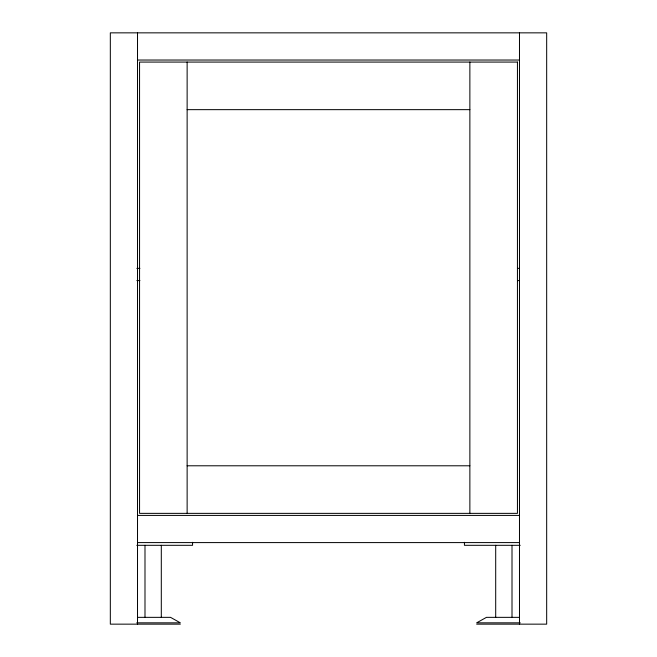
<?xml version="1.0" encoding="UTF-8"?>
<svg xmlns="http://www.w3.org/2000/svg" width="657" height="657" viewBox="0 0 657 657"><rect width="100%" height="100%" fill="white"/><g stroke="black" fill="none" stroke-linecap="round" stroke-linejoin="round"><path stroke-width="0.99" d="M137.518 60.033L519.482 60.033M187.13 109.653L469.87 109.653M136.837 268.352L139.916 268.352M517.429 268.352L519.482 268.352M136.837 280.588L139.916 280.588M517.429 280.588L519.482 280.588M187.13 465.788L469.87 465.788M137.518 515.408L519.482 515.408M137.518 542.592L519.482 542.592M136.779 545.31L192.567 545.31L192.567 542.312M520.221 545.31L464.433 545.31L464.433 542.312M138.085 617.35L170.541 617.35L180.338 622.836L136.738 622.836M518.915 617.35L486.459 617.35L476.662 622.836L520.262 622.836M180.338 624.15L110.327 624.15L110.327 32.85L546.673 32.85L546.673 624.15L476.662 624.15M519.482 32.85L519.482 624.15M512.008 545.31L512.008 617.35M495.698 545.31L495.698 617.35M469.87 62.078L469.87 513.363M187.13 62.078L187.13 513.363M161.302 545.31L161.302 617.35M144.992 545.31L144.992 617.35M137.518 32.85L137.518 624.15M517.445 62.078L139.555 62.078L139.555 513.363L517.445 513.363L517.445 62.078"/></g></svg>
